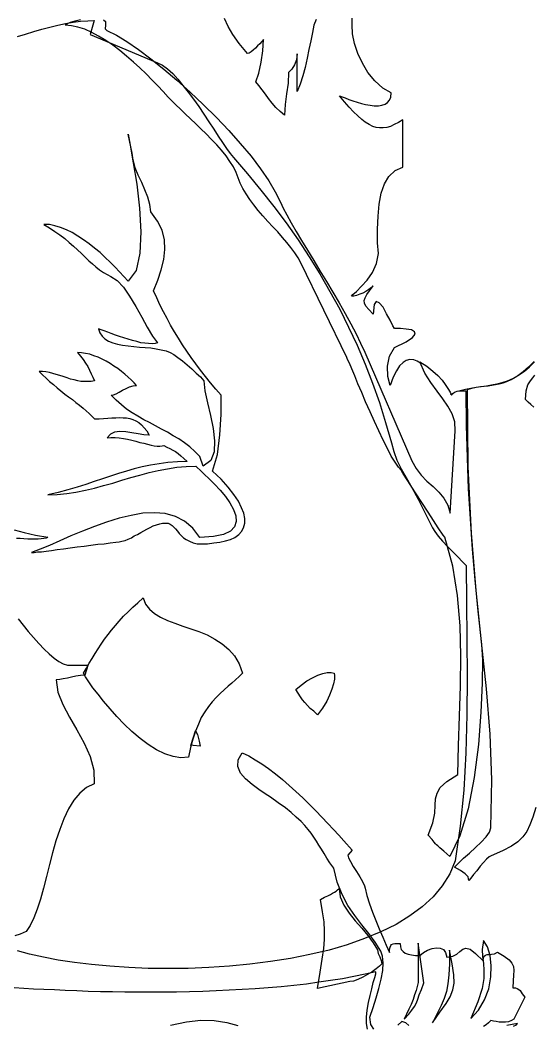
# Model space of a CAD drawing. Header units: millimetres. Extents: x 1313 to 1393.8, y 883.5 to 926.2.
# Drawn here: x 1376.564 to 1376.877, y 886.519 to 887.131 of the extents above; entities that cross this region are included whole.
import ezdxf

# ---------------------------------------------------------------- set-up
doc = ezdxf.new("R2010")
doc.units = ezdxf.units.MM
doc.layers.add('cotas', color=87, linetype='Continuous', lineweight=15)
doc.layers.add('Envista', color=7, linetype='Continuous', lineweight=0)
doc.styles.add('arial', font='arial.ttf')
doc.dimstyles.new('horizontal', dxfattribs={"dimtxt": 0.1, "dimasz": 0.25, "dimexe": 0.15, "dimexo": 0.1, "dimgap": 0.05, "dimtad": 1, "dimtih": 1, "dimtoh": 1, "dimzin": 4, "dimdsep": 46, "dimtxsty": 'arial', "dimblk": 'DOTSMALL', "dimcen": 1, "dimclrd": 11, "dimclre": 11, "dimclrt": 20, "dimazin": 1, "dimtfac": 1, "dimtmove": 0, "dimatfit": 3, "dimfxl": 1, "dimlwd": 5, "dimlwe": 5, "dimarcsym": 0})

# ---------------------------------------------------------------- blocks, each defined once
blk = doc.blocks.new('_DotSmall')
at = {"color": 0, "linetype": 'ByBlock', "const_width": 0.5}
blk.add_lwpolyline([(-0.0625, 0, 1), (0.0625, 0, 1)], format="xyb", close=True, dxfattribs=at)
blk = doc.blocks.new('*D532')
at = {"layer": 'cotas', "color": 11, "lineweight": 5, "transparency": 16777216}
for p, q in [((1376.84089, 889.27648), (1377.39014, 889.27648)), ((1377.24014, 889.27648), (1377.24014, 887.62757)), ((1377.24014, 885.77648), (1377.24014, 887.42538)), ((1376.84089, 885.77648), (1377.39014, 885.77648))]:
    blk.add_line(p, q, dxfattribs=at)
at = {"layer": 'Defpoints', "color": 0, "transparency": 16777216}
for p in [(1376.74089, 889.27648), (1377.24014, 889.27648), (1376.74089, 885.77648)]:
    blk.add_point(p, dxfattribs=at)
at = {"layer": 'cotas', "color": 11, "lineweight": 5, "transparency": 16777216, "xscale": 0.25, "yscale": 0.25, "zscale": 0.25}
for p, rotation in [((1377.24014, 889.27648), 90), ((1377.24014, 885.77648), 270)]:
    blk.add_blockref('_DotSmall', p, dxfattribs=dict(at, rotation=rotation))
at = {"layer": 'cotas', "color": 20, "transparency": 16777216, "insert": (1377.24014, 887.52648), "char_height": 0.1, "attachment_point": 5, "style": 'arial'}
blk.add_mtext('3.50', dxfattribs=at)
blk = doc.blocks.new('*D543')
at = {"layer": 'cotas', "color": 11, "lineweight": 5, "transparency": 16777216}
for p, q in [((1376.84089, 895.87648), (1377.85771, 895.87648)), ((1377.70771, 895.87648), (1377.70771, 890.92753)), ((1377.70771, 885.77648), (1377.70771, 890.72542)), ((1376.84089, 885.77648), (1377.85771, 885.77648))]:
    blk.add_line(p, q, dxfattribs=at)
at = {"layer": 'Defpoints', "color": 0, "transparency": 16777216}
for p in [(1376.74089, 895.87648), (1376.74089, 885.77648), (1377.70771, 885.77648)]:
    blk.add_point(p, dxfattribs=at)
at = {"layer": 'cotas', "color": 11, "lineweight": 5, "transparency": 16777216, "xscale": 0.25, "yscale": 0.25, "zscale": 0.25}
for p, rotation in [((1377.70771, 895.87648), 90), ((1377.70771, 885.77648), 270)]:
    blk.add_blockref('_DotSmall', p, dxfattribs=dict(at, rotation=rotation))
at = {"layer": 'cotas', "color": 20, "transparency": 16777216, "insert": (1377.70771, 890.82648), "char_height": 0.1, "attachment_point": 5, "style": 'arial'}
blk.add_mtext('10.10', dxfattribs=at)
blk = doc.blocks.new('16')
at = {"linetype": 'Continuous'}
for points in [[(416.5328, -333.8279), (416.5286, -333.8257), (416.5241, -333.8238), (416.5192, -333.8234), (416.5146, -333.8245), (416.5105, -333.8272), (416.5059, -333.8317), (416.5018, -333.8378), (416.4976, -333.8461), (416.4938, -333.8567), (416.4908, -333.8454), (416.4904, -333.8321), (416.4931, -333.8189), (416.4995, -333.8079), (416.5143, -333.8007), (416.5226, -333.795), (416.526, -333.7908), (416.5252, -333.7878), (416.5211, -333.7855), (416.5146, -333.7844), (416.5071, -333.7836), (416.4995, -333.7836), (416.4972, -333.7803), (416.4938, -333.7731), (416.4893, -333.7647), (416.4847, -333.7564), (416.4798, -333.7507), (416.476, -333.7488), (416.4734, -333.753), (416.4722, -333.7651), (416.4666, -333.7594), (416.4628, -333.7549), (416.4609, -333.7511), (416.4605, -333.7477), (416.4616, -333.7443), (416.4639, -333.7401), (416.4673, -333.7352), (416.4722, -333.7288), (416.47, -333.731), (416.4666, -333.7337), (416.4628, -333.736), (416.459, -333.7382), (416.4548, -333.7397), (416.4507, -333.7412), (416.4472, -333.742), (416.4442, -333.742), (416.4461, -333.7401), (416.4507, -333.736), (416.4571, -333.7295), (416.4643, -333.7216), (416.4711, -333.7117), (416.4764, -333.7004), (416.4787, -333.6875), (416.4775, -333.6738), (416.4775, -333.6561), (416.4783, -333.6394), (416.4798, -333.6243), (416.4824, -333.6102), (416.4866, -333.5981), (416.4923, -333.5887), (416.5003, -333.5811), (416.5101, -333.5765), (416.5101, -333.516), (416.5044, -333.5194), (416.4991, -333.522), (416.4942, -333.5243), (416.4896, -333.5258), (416.4847, -333.5262), (416.4802, -333.5262), (416.476, -333.5258), (416.4715, -333.5243), (416.4669, -333.522), (416.462, -333.519), (416.4575, -333.5156), (416.4522, -333.511), (416.4469, -333.5057), (416.4412, -333.4997), (416.4351, -333.4929), (416.4287, -333.4853), (416.4321, -333.4864), (416.4363, -333.4879), (416.4408, -333.4898), (416.4461, -333.4917), (416.4514, -333.4933), (416.4571, -333.4948), (416.4624, -333.4963), (416.4681, -333.497), (416.4734, -333.4978), (416.4787, -333.4978), (416.4832, -333.497), (416.4874, -333.4959), (416.4904, -333.4936), (416.4931, -333.4906), (416.4946, -333.4868), (416.4953, -333.4815), (416.4843, -333.4751), (416.4741, -333.466), (416.4654, -333.4554), (416.4582, -333.4433), (416.4525, -333.4308), (416.448, -333.4179), (416.4457, -333.4054), (416.445, -333.394), (416.4453, -333.3853)], [(416.6782, -333.8844), (416.6744, -333.8813), (416.671, -333.8783), (416.6676, -333.8749), (416.6684, -333.8635), (416.6706, -333.856), (416.674, -333.8507), (416.6771, -333.8469), (416.6797, -333.8435)], [(416.6786, -333.8261), (416.6714, -333.8333), (416.6646, -333.8393), (416.6578, -333.8442), (416.6509, -333.848), (416.6441, -333.851), (416.6373, -333.8533), (416.6309, -333.8552), (416.6241, -333.8563), (416.6176, -333.8575), (416.6108, -333.8586), (416.6044, -333.8594), (416.5976, -333.8605), (416.5907, -333.8617), (416.5839, -333.8635), (416.5839, -333.8635), (416.5839, -333.8635)], [(416.3988, -333.3872), (416.3961, -333.3944), (416.3942, -333.4039), (416.392, -333.4145), (416.3897, -333.4255), (416.3874, -333.4368), (416.3848, -333.4486), (416.3817, -333.4595), (416.3783, -333.4702), (416.3746, -333.4796), (416.3746, -333.4311), (416.3738, -333.4391), (416.3711, -333.4455), (416.3677, -333.4508), (416.3636, -333.4554), (416.3628, -333.469), (416.3609, -333.4826), (416.359, -333.4963), (416.3583, -333.5099), (416.3526, -333.5054), (416.3473, -333.5001), (416.3424, -333.4944), (416.3378, -333.4887), (416.3337, -333.483), (416.3295, -333.4774), (416.3253, -333.4721), (416.3215, -333.4671), (416.3253, -333.4562), (416.3284, -333.4421), (416.3306, -333.4274), (416.3314, -333.413), (416.3291, -333.4153), (416.3265, -333.4183), (416.3238, -333.4209), (416.3212, -333.424), (416.3181, -333.4266), (416.3155, -333.4289), (416.3128, -333.4304), (416.3106, -333.4308), (416.3, -333.4179), (416.292, -333.4065), (416.286, -333.3963), (416.2814, -333.3861)], [(416.1088, -333.4065), (416.1955, -333.4429), (416.2015, -333.4459), (416.208, -333.4505), (416.2148, -333.4565), (416.2216, -333.4637), (416.228, -333.4717), (416.2348, -333.4804), (416.2417, -333.4895), (416.2485, -333.4989), (416.2549, -333.5088), (416.2613, -333.5186), (416.2674, -333.5281), (416.2731, -333.5368), (416.2788, -333.5451), (416.2837, -333.5527), (416.2886, -333.5591), (416.2928, -333.5644), (416.3109, -333.5852), (416.328, -333.6061), (416.3446, -333.6269), (416.3605, -333.6481), (416.3757, -333.6697), (416.3901, -333.6917), (416.4037, -333.7136), (416.4166, -333.736), (416.4291, -333.7587), (416.4404, -333.7818), (416.4514, -333.8052), (416.4616, -333.8295), (416.4711, -333.8537), (416.4802, -333.8787), (416.4881, -333.9041), (416.4957, -333.9302), (416.4984, -333.9415), (416.5025, -333.9525), (416.5078, -333.9635), (416.5143, -333.9748), (416.5218, -333.9877), (416.5298, -334.0025), (416.5385, -334.0195), (416.548, -334.0392), (416.551, -334.0441), (416.5555, -334.0502), (416.5612, -334.0566), (416.5676, -334.0634), (416.5745, -334.0703), (416.5809, -334.0767), (416.5866, -334.0828), (416.5915, -334.0877), (416.5919, -334.1343), (416.5922, -334.182), (416.5926, -334.2308), (416.5922, -334.2793), (416.5911, -334.3281), (416.5885, -334.3758), (416.5839, -334.422), (416.5771, -334.4667), (416.5703, -334.483), (416.5608, -334.4985), (416.5491, -334.5125), (416.5351, -334.5254), (416.5192, -334.5371), (416.5014, -334.5481), (416.4817, -334.5575), (416.4609, -334.5663), (416.4385, -334.5742), (416.4154, -334.581), (416.3908, -334.5867), (416.3658, -334.5916), (416.3401, -334.5958), (416.314, -334.5992), (416.2879, -334.6015), (416.2613, -334.6034), (416.2348, -334.6045), (416.2087, -334.6045), (416.1834, -334.6045), (416.1584, -334.6034), (416.1341, -334.6018), (416.1107, -334.5996), (416.0887, -334.5969), (416.0679, -334.5939), (416.0489, -334.5901), (416.0311, -334.5863), (416.0156, -334.5818)], [(416.0156, -333.4092), (416.0258, -333.4062), (416.0364, -333.4028), (416.0467, -333.3997), (416.0573, -333.3971), (416.0675, -333.3944), (416.0773, -333.3925), (416.0872, -333.3907), (416.0966, -333.3895), (416.1057, -333.3888), (416.1141, -333.3884), (416.1088, -333.4065)], [(416.1262, -333.3876), (416.1284, -333.3899), (416.1284, -333.3944), (416.1281, -333.399), (416.1303, -333.4012), (416.1425, -333.4073), (416.1561, -333.4156), (416.1709, -333.4259), (416.1868, -333.4376), (416.2034, -333.4508), (416.2201, -333.4652), (416.2371, -333.4804), (416.2541, -333.4963), (416.2708, -333.5129), (416.2867, -333.5296), (416.3015, -333.5463), (416.3155, -333.5625), (416.3276, -333.5788), (416.3382, -333.594), (416.3465, -333.6083), (416.353, -333.6216), (416.3567, -333.6292), (416.3613, -333.6379), (416.367, -333.6481), (416.3734, -333.6591), (416.3802, -333.6708), (416.3878, -333.6833), (416.3958, -333.6962), (416.4037, -333.7098), (416.412, -333.7234), (416.4204, -333.7371), (416.4283, -333.7507), (416.4363, -333.7643), (416.4435, -333.7776), (416.4503, -333.7905), (416.456, -333.8026), (416.4612, -333.8139), (416.5215, -333.9533), (416.5271, -333.9631), (416.5336, -333.9718), (416.5411, -333.9794), (416.5491, -333.9862), (416.5563, -333.9934), (416.5627, -334.0014), (416.568, -334.0101), (416.571, -334.0207), (416.5775, -333.915), (416.5767, -333.9033), (416.5733, -333.8931), (416.568, -333.8832), (416.5616, -333.8738), (416.554, -333.8639), (416.5461, -333.8529), (416.5385, -333.8408), (416.5321, -333.8264), (416.5411, -333.8321), (416.5487, -333.8382), (416.5551, -333.8438), (416.5605, -333.8499), (416.5646, -333.8556), (416.568, -333.8605), (416.5707, -333.8654), (416.5726, -333.8692), (416.5745, -333.8669), (416.5764, -333.8654), (416.5779, -333.8647), (416.5798, -333.8639), (416.582, -333.8635), (416.5843, -333.8635), (416.5873, -333.8635), (416.5911, -333.8635), (416.5915, -333.9078), (416.5926, -333.9495), (416.5941, -333.9892), (416.5964, -334.0279), (416.5991, -334.0665), (416.6025, -334.1059), (416.6066, -334.1464), (416.6112, -334.1888), (416.6123, -334.2085), (416.6119, -334.2384), (416.6104, -334.2759), (416.6074, -334.3171), (416.6017, -334.3595), (416.5941, -334.3997), (416.5835, -334.4345), (416.5703, -334.461), (416.5627, -334.4542), (416.5578, -334.45), (416.5551, -334.4474), (416.5533, -334.4458), (416.5521, -334.4447), (416.5502, -334.4425), (416.5476, -334.439), (416.5427, -334.4337), (416.5487, -334.4178), (416.551, -334.4053), (416.5517, -334.3951), (416.5521, -334.3868), (416.554, -334.3796), (416.5582, -334.3724), (416.5665, -334.3648), (416.5809, -334.3557), (416.5817, -334.3186), (416.5828, -334.2808), (416.5843, -334.2422), (416.5847, -334.2035), (416.5839, -334.1649), (416.5805, -334.1263), (416.5745, -334.0884), (416.5642, -334.0513), (416.562, -334.0487), (416.5555, -334.0392), (416.5464, -334.0252), (416.5362, -334.0093), (416.5256, -333.993), (416.5165, -333.979), (416.5101, -333.9692), (416.5078, -333.9654), (416.5044, -333.9616), (416.5003, -333.9552), (416.4953, -333.9472), (416.4904, -333.9377), (416.4847, -333.9268), (416.4794, -333.915), (416.4737, -333.9029), (416.4681, -333.8904), (416.4624, -333.8779), (416.4575, -333.8658), (416.4525, -333.8545), (416.4484, -333.8442), (416.4446, -333.8355), (416.4416, -333.8283), (416.4393, -333.8234), (416.4382, -333.8207), (416.3791, -333.6992), (416.3757, -333.6928), (416.3715, -333.6867), (416.3666, -333.6799), (416.3613, -333.6735), (416.3556, -333.6667), (416.3496, -333.6598), (416.3431, -333.653), (416.3371, -333.6462), (416.3306, -333.639), (416.3246, -333.6322), (416.3189, -333.625), (416.3136, -333.6182), (416.3091, -333.611), (416.3049, -333.6042), (416.3015, -333.597), (416.2988, -333.5902), (416.2962, -333.5834), (416.2928, -333.5762), (416.2882, -333.5694), (416.2833, -333.5622), (416.2776, -333.555), (416.2716, -333.5481), (416.2648, -333.541), (416.2579, -333.5341), (416.2511, -333.5273), (416.2443, -333.5209), (416.2375, -333.5145), (416.2307, -333.5084), (416.2246, -333.5023), (416.2189, -333.4967), (416.2136, -333.4917), (416.2091, -333.4868), (416.2026, -333.4796), (416.1958, -333.4724), (416.1886, -333.4649), (416.1807, -333.4569), (416.1727, -333.4493), (416.1644, -333.4418), (416.1557, -333.4342), (416.147, -333.427), (416.1379, -333.4202), (416.1288, -333.4141), (416.1197, -333.4084), (416.111, -333.4039), (416.1019, -333.3997), (416.0932, -333.3971), (416.0849, -333.3952), (416.0766, -333.3944), (416.0773, -333.394), (416.08, -333.3925), (416.0838, -333.3907), (416.0895, -333.3888), (416.0963, -333.3872)], [(416.1019, -334.2282), (416.0966, -334.2289), (416.0906, -334.2297), (416.0849, -334.2308), (416.0796, -334.2323), (416.0743, -334.2331), (416.0698, -334.2338), (416.0652, -334.2342), (416.0675, -334.2501), (416.0736, -334.266), (416.0823, -334.2823), (416.0917, -334.2986), (416.1012, -334.3156), (416.1088, -334.3327), (416.1137, -334.3501), (416.1141, -334.3679), (416.1042, -334.3724), (416.0955, -334.3796), (416.0879, -334.3887), (416.0811, -334.4), (416.0751, -334.4125), (416.0698, -334.4262), (416.0648, -334.4409), (416.0607, -334.4561), (416.0565, -334.4712), (416.0527, -334.4864), (416.0489, -334.5015), (416.0452, -334.5155), (416.041, -334.5284), (416.0368, -334.5398), (416.0319, -334.5496), (416.0266, -334.5572), (416.019, -334.5606), (416.0122, -334.5628)], [(416.0114, -334.0419), (416.0243, -334.0453), (416.0387, -334.0487), (416.0546, -334.0513), (416.0523, -334.0525), (416.0493, -334.0532), (416.0459, -334.0536), (416.0421, -334.054), (416.038, -334.054), (416.0334, -334.054), (416.0289, -334.054), (416.0239, -334.0536), (416.019, -334.0532), (416.0145, -334.0529)], [(416.0164, -334.1562), (416.0228, -334.1642), (416.0293, -334.1721), (416.0361, -334.1801), (416.0429, -334.1876), (416.0497, -334.1948), (416.0561, -334.2009), (416.0626, -334.2066), (416.0686, -334.2107), (416.0743, -334.2138), (416.0796, -334.2157), (416.1061, -334.2157), (416.1061, -334.216), (416.1019, -334.2282)], [(416.1576, -333.5345), (416.1603, -333.5485), (416.164, -333.5709), (416.1686, -333.5985), (416.172, -333.6292), (416.1739, -333.6595), (416.1727, -333.6871), (416.1678, -333.7091), (416.1576, -333.7227), (416.1523, -333.717), (416.1466, -333.7109), (416.1409, -333.7049), (416.1345, -333.6985), (416.1281, -333.6924), (416.1216, -333.6863), (416.1144, -333.6807), (416.1076, -333.675), (416.1004, -333.6697), (416.0932, -333.6651), (416.0857, -333.6606), (416.0785, -333.6572), (416.0709, -333.6542), (416.0637, -333.6519), (416.0565, -333.6504), (416.0493, -333.65), (416.0569, -333.6545), (416.0637, -333.6591), (416.0701, -333.6636), (416.0762, -333.6682), (416.0819, -333.6731), (416.0876, -333.678), (416.0925, -333.6829), (416.0978, -333.6875), (416.1023, -333.692), (416.1072, -333.6966), (416.1118, -333.7007), (416.1163, -333.7045), (416.1209, -333.7083), (416.1258, -333.7117), (416.1307, -333.7144), (416.1356, -333.717), (416.1436, -333.7219), (416.1515, -333.7306), (416.1595, -333.742), (416.1674, -333.7552), (416.175, -333.7689), (416.1822, -333.7821), (416.189, -333.7935), (416.1955, -333.8022), (416.1921, -333.803), (416.1883, -333.8033), (416.1837, -333.803), (416.1792, -333.8026), (416.1739, -333.8018), (416.1686, -333.8003), (416.1633, -333.7992), (416.1576, -333.7973), (416.1519, -333.7958), (416.1466, -333.7939), (416.1413, -333.792), (416.136, -333.7901), (416.1315, -333.7882), (416.1269, -333.7867), (416.1231, -333.7852), (416.1197, -333.784), (416.1212, -333.7893), (416.1243, -333.7935), (416.1277, -333.7969), (416.1326, -333.7999), (416.1379, -333.8022), (416.144, -333.8037), (416.1504, -333.8049), (416.1576, -333.806), (416.1648, -333.8067), (416.172, -333.8075), (416.1796, -333.8079), (416.1868, -333.8086), (416.1936, -333.8098), (416.2, -333.8109), (416.2064, -333.8124), (416.2117, -333.8143), (416.2163, -333.817), (416.2216, -333.8207), (416.2273, -333.8253), (416.2333, -333.8302), (416.2394, -333.8355), (416.2451, -333.8408), (416.2504, -333.8457), (416.2549, -333.8507), (416.256, -333.8635), (416.2594, -333.8791), (416.2632, -333.8953), (416.2666, -333.912), (416.2685, -333.9279), (416.2682, -333.9419), (416.2636, -333.9529), (416.2541, -333.9601), (416.2496, -333.948), (416.2432, -333.9415), (416.2367, -333.9355), (416.2299, -333.9302), (416.2227, -333.9253), (416.2152, -333.9211), (416.208, -333.9165), (416.2004, -333.9128), (416.1928, -333.9086), (416.1852, -333.9044), (416.1777, -333.9006), (416.1701, -333.8961), (416.1629, -333.8916), (416.1557, -333.887), (416.1489, -333.8817), (416.1421, -333.8757), (416.136, -333.8692), (416.1387, -333.8688), (416.1421, -333.8673), (416.1459, -333.8654), (416.1504, -333.8628), (416.155, -333.8605), (416.1595, -333.8586), (416.164, -333.8571), (416.1682, -333.8567), (416.1652, -333.8533), (416.1614, -333.8495), (416.1576, -333.8461), (416.1534, -333.8423), (416.1493, -333.8389), (416.1443, -333.8351), (416.1394, -333.8321), (416.1345, -333.8287), (416.1296, -333.8257), (416.1243, -333.823), (416.119, -333.8204), (416.1137, -333.8185), (416.1084, -333.8166), (416.1031, -333.8155), (416.0978, -333.8147), (416.0925, -333.8143), (416.0963, -333.8189), (416.0997, -333.8234), (416.1027, -333.8279), (416.1057, -333.8325), (416.108, -333.837), (416.1103, -333.8416), (416.1125, -333.8461), (416.1144, -333.8507), (416.1103, -333.8514), (416.1061, -333.8518), (416.1016, -333.8518), (416.097, -333.8514), (416.0929, -333.8507), (416.0883, -333.8495), (416.0838, -333.8484), (416.0792, -333.8469), (416.0743, -333.8454), (416.0698, -333.8438), (416.0652, -333.8427), (416.0611, -333.8412), (416.0565, -333.8401), (416.052, -333.8393), (416.0478, -333.8389), (416.0436, -333.8386), (416.0478, -333.8431), (416.0523, -333.8473), (416.0569, -333.8518), (416.0618, -333.8556), (416.0664, -333.8598), (416.0713, -333.8635), (416.0762, -333.8677), (416.0811, -333.8711), (416.086, -333.8749), (416.0906, -333.8787), (416.0951, -333.8821), (416.0997, -333.8859), (416.1038, -333.8893), (416.1076, -333.8927), (416.111, -333.8961), (416.1144, -333.8995), (416.1205, -333.8995), (416.1262, -333.8991), (416.1315, -333.8988), (416.1368, -333.8984), (416.1417, -333.8984), (416.1466, -333.898), (416.1512, -333.8984), (416.1557, -333.8984), (416.1599, -333.8991), (416.1637, -333.9003), (416.1674, -333.9022), (416.1712, -333.9044), (416.1746, -333.9071), (416.178, -333.9109), (416.1814, -333.915), (416.1845, -333.9203), (416.1777, -333.92), (416.1705, -333.9188), (416.1625, -333.9173), (416.1546, -333.9162), (416.147, -333.9158), (416.1402, -333.9165), (416.1349, -333.9192), (416.1307, -333.9237), (416.1356, -333.9234), (416.1409, -333.9234), (416.1462, -333.9237), (416.1515, -333.9249), (416.1568, -333.9256), (416.1622, -333.9268), (416.1674, -333.9283), (416.1727, -333.9298), (416.1777, -333.9309), (416.1826, -333.9321), (416.1871, -333.9332), (416.1909, -333.934), (416.1947, -333.9347), (416.1981, -333.9347), (416.2011, -333.9343), (416.2034, -333.9336), (416.2072, -333.9359), (416.211, -333.9377), (416.2148, -333.9396), (416.2182, -333.9415), (416.222, -333.9438), (416.2254, -333.9468), (416.2292, -333.9502), (416.2333, -333.9544), (416.2208, -333.9548), (416.2087, -333.9555), (416.1974, -333.9571), (416.1864, -333.959), (416.1758, -333.9612), (416.1655, -333.9635), (416.1553, -333.9665), (416.1451, -333.9696), (416.1349, -333.973), (416.1247, -333.9764), (416.1141, -333.9798), (416.1035, -333.9836), (416.0921, -333.987), (416.0804, -333.9904), (416.0679, -333.9938), (416.0546, -333.9968), (416.0667, -333.9964), (416.0788, -333.9953), (416.0906, -333.9934), (416.1027, -333.9911), (416.1144, -333.9885), (416.1262, -333.9851), (416.1379, -333.982), (416.1496, -333.9783), (416.161, -333.9748), (416.1727, -333.9718), (416.1845, -333.9684), (416.1962, -333.9658), (416.2083, -333.9635), (416.2201, -333.9616), (416.2322, -333.9605), (416.2443, -333.9601), (416.2462, -333.962), (416.25, -333.9654), (416.2553, -333.9703), (416.2617, -333.9764), (416.2685, -333.9832), (416.2757, -333.9911), (416.2825, -333.9991), (416.2882, -334.0074), (416.2928, -334.0158), (416.2958, -334.0241), (416.2962, -334.0313), (416.2943, -334.0381), (416.289, -334.0438), (416.2799, -334.0479), (416.267, -334.0506), (416.2496, -334.0517), (416.2405, -334.0396), (416.2299, -334.0309), (416.2182, -334.0248), (416.2053, -334.021), (416.1913, -334.0199), (416.1765, -334.0207), (416.1614, -334.0233), (416.1459, -334.0271), (416.13, -334.032), (416.1144, -334.0377), (416.0989, -334.0438), (416.0841, -334.0498), (416.0701, -334.0562), (416.0569, -334.0619), (416.0448, -334.0669), (416.0338, -334.071), (416.0349, -334.071), (416.0372, -334.071), (416.0414, -334.0703), (416.0463, -334.0699), (416.0523, -334.0691), (416.0592, -334.0684), (416.0667, -334.0672), (416.0747, -334.0661), (416.0834, -334.065), (416.0921, -334.0638), (416.1012, -334.0627), (416.1099, -334.0616), (416.1186, -334.0604), (416.1269, -334.0597), (416.1345, -334.0585), (416.1417, -334.0578), (416.1459, -334.0574), (416.1496, -334.0566), (416.1538, -334.0555), (416.1576, -334.054), (416.1618, -334.0521), (416.1655, -334.0498), (416.1697, -334.0479), (416.1739, -334.0453), (416.1777, -334.043), (416.1818, -334.0411), (416.186, -334.0388), (416.1898, -334.0369), (416.1939, -334.0354), (416.1981, -334.0343), (416.2019, -334.0335), (416.2061, -334.0332), (416.2091, -334.0335), (416.2114, -334.0347), (416.214, -334.0362), (416.2163, -334.0385), (416.2182, -334.0407), (416.2208, -334.0438), (416.2231, -334.0464), (416.2257, -334.0491), (416.2288, -334.0521), (416.2322, -334.0544), (416.2364, -334.0566), (416.2409, -334.0585), (416.2462, -334.0597), (416.2523, -334.06), (416.2594, -334.0597), (416.2674, -334.0585), (416.2753, -334.0578), (416.2825, -334.0562), (416.289, -334.0544), (416.2947, -334.0517), (416.2996, -334.0479), (416.303, -334.0441), (416.3056, -334.0392), (416.3072, -334.0335), (416.3072, -334.0275), (416.306, -334.0207), (416.303, -334.0135), (416.2992, -334.0051), (416.2931, -333.9964), (416.286, -333.987), (416.2769, -333.9771), (416.2659, -333.9665), (416.2723, -333.9453), (416.2753, -333.92), (416.2769, -333.8938), (416.2769, -333.8692), (416.27, -333.8613), (416.2632, -333.8533), (416.2568, -333.845), (416.2504, -333.837), (416.2443, -333.8291), (416.2386, -333.8207), (416.2329, -333.8128), (416.2273, -333.8045), (416.2223, -333.7961), (416.217, -333.7878), (416.2121, -333.7795), (416.2076, -333.7708), (416.203, -333.7621), (416.1985, -333.7534), (416.1943, -333.7443), (416.1902, -333.7352), (416.1958, -333.7216), (416.2, -333.7083), (416.2034, -333.695), (416.2045, -333.6822), (416.2042, -333.6697), (416.2011, -333.6576), (416.1955, -333.6458), (416.1868, -333.6341), (416.1856, -333.6246), (416.183, -333.6152), (416.1792, -333.6057), (416.175, -333.5962), (416.1705, -333.5868), (416.1667, -333.5773), (416.164, -333.5678), (416.1629, -333.5588), (416.1576, -333.5345)], [(416.6808, -334.3982), (416.6771, -334.4103), (416.6733, -334.4205), (416.6691, -334.4288), (416.6642, -334.4356), (416.6578, -334.4421), (416.6494, -334.4477), (416.6381, -334.4538), (416.6237, -334.4602), (416.621, -334.4614), (416.6176, -334.4644), (416.6135, -334.4686), (416.6093, -334.4735), (416.6051, -334.4792), (416.601, -334.4841), (416.5976, -334.4886), (416.5949, -334.4917), (416.5945, -334.4894), (416.5938, -334.4871), (416.5922, -334.4852), (416.59, -334.483), (416.5873, -334.4811), (416.5843, -334.4788), (416.5805, -334.4769), (416.5764, -334.4746), (416.5817, -334.4693), (416.5881, -334.4633), (416.5957, -334.4565), (416.6036, -334.4493), (416.6108, -334.4425), (416.6169, -334.4356), (416.6214, -334.4296), (416.6229, -334.4243), (416.6244, -334.3626), (416.6222, -334.3039), (416.6176, -334.2459), (416.6112, -334.1857), (416.6044, -334.1199), (416.5983, -334.046), (416.5941, -333.9608), (416.593, -333.8617), (416.5987, -333.8601), (416.6044, -333.859), (416.6097, -333.8582), (416.6146, -333.8575), (416.6195, -333.8571), (416.6244, -333.8563), (416.629, -333.8556), (416.6339, -333.8545), (416.6388, -333.8533), (416.6437, -333.8514), (416.6491, -333.8491), (416.6544, -333.8461), (416.66, -333.8427), (416.6661, -333.8382), (416.6725, -333.8329), (416.6793, -333.8264)], [(416.5745, -333.8669), (416.5718, -333.8681), (416.5718, -333.8677)], [(416.1769, -334.1293), (416.1799, -334.1373), (416.1849, -334.1437), (416.1913, -334.1494), (416.1993, -334.1539), (416.208, -334.1581), (416.2174, -334.1615), (416.2276, -334.1653), (416.2379, -334.1687), (416.2485, -334.1725), (416.2591, -334.1767), (416.2689, -334.182), (416.2784, -334.188), (416.2867, -334.1952), (416.2939, -334.2035), (416.3, -334.2138), (416.3045, -334.2259), (416.3003, -334.23), (416.2954, -334.2342), (416.2909, -334.2384), (416.286, -334.2425), (416.2807, -334.2471), (416.2757, -334.252), (416.2704, -334.2569), (416.2655, -334.2626), (416.2606, -334.2687), (416.256, -334.2755), (416.2515, -334.2827), (416.2477, -334.291), (416.2439, -334.3001), (416.2405, -334.3103), (416.2375, -334.3213), (416.2352, -334.3334), (416.2254, -334.3342), (416.2152, -334.3327), (416.2045, -334.3292), (416.1939, -334.3239), (416.1834, -334.3171), (416.1731, -334.3096), (416.1625, -334.3008), (416.1527, -334.2914), (416.1432, -334.2815), (416.1345, -334.2717), (416.1262, -334.2618), (416.119, -334.2528), (416.1125, -334.2444), (416.1072, -334.2369), (416.1031, -334.2304), (416.1004, -334.2259), (416.1042, -334.2194), (416.1076, -334.213), (416.1114, -334.207), (416.1152, -334.2005), (416.119, -334.1945), (416.1231, -334.1884), (416.1273, -334.1823), (416.1319, -334.1763), (416.1364, -334.1706), (416.1413, -334.1645), (416.1462, -334.1589), (416.1515, -334.1528), (416.1576, -334.1471), (416.1637, -334.1411), (416.1701, -334.1354), (416.1769, -334.1293)], [(416.3727, -334.2467), (416.3798, -334.241), (416.387, -334.2357), (416.3942, -334.2316), (416.401, -334.2282), (416.4075, -334.2262), (416.4132, -334.2247), (416.4181, -334.2247), (416.4219, -334.2259), (416.4223, -334.2289), (416.4223, -334.2334), (416.4211, -334.2395), (416.4192, -334.2463), (416.4162, -334.2539), (416.4124, -334.2618), (416.4071, -334.2705), (416.4007, -334.2793), (416.3958, -334.2747), (416.3912, -334.2709), (416.3878, -334.2671), (416.3844, -334.2634), (416.3814, -334.26), (416.3787, -334.2562), (416.3757, -334.2516), (416.3727, -334.2467)], [(416.2439, -334.2997), (416.2466, -334.3046), (416.2488, -334.313), (416.25, -334.3194), (416.2409, -334.3186), (416.2382, -334.3183), (416.2382, -334.3186), (416.2439, -334.2997)], [(416.3041, -334.3281), (416.3125, -334.3319), (416.3208, -334.3368), (416.3291, -334.3421), (416.3378, -334.3482), (416.3469, -334.355), (416.3556, -334.3622), (416.3643, -334.3698), (416.373, -334.3777), (416.3817, -334.3857), (416.3901, -334.394), (416.3984, -334.4023), (416.4064, -334.4103), (416.4139, -334.4186), (416.4211, -334.4262), (416.4279, -334.4337), (416.4344, -334.4409), (416.445, -334.453), (416.4397, -334.4591), (416.4404, -334.4625), (416.4431, -334.4674), (416.4465, -334.4739), (416.4507, -334.4803), (416.4548, -334.4871), (416.4582, -334.4932), (416.4609, -334.4985), (416.4616, -334.5015), (416.4639, -334.511), (416.4673, -334.5216), (416.4711, -334.5322), (416.4753, -334.5432), (416.4798, -334.5538), (416.4843, -334.5644), (416.4889, -334.5746), (416.4931, -334.5841), (416.4931, -334.5803), (416.4938, -334.5772), (416.4946, -334.5753), (416.4957, -334.5738), (416.4976, -334.5731), (416.4999, -334.5727), (416.5029, -334.5727), (416.5067, -334.5727), (416.5071, -334.5769), (416.5082, -334.5803), (416.5105, -334.5829), (416.5131, -334.5848), (416.5169, -334.5863), (416.5211, -334.5871), (416.5264, -334.5878), (416.5321, -334.5878), (416.5366, -334.5841), (416.5419, -334.581), (416.5476, -334.5791), (416.5533, -334.578), (416.5582, -334.5784), (416.5623, -334.5803), (416.565, -334.5841), (416.5665, -334.5901), (416.5741, -334.589), (416.5794, -334.5863), (416.5835, -334.5829), (416.5873, -334.5799), (416.5911, -334.5787), (416.5964, -334.5799), (416.6036, -334.5852), (416.6131, -334.5946), (416.6135, -334.5909), (416.6146, -334.5886), (416.6161, -334.5875), (416.6184, -334.5867), (416.621, -334.5867), (416.6241, -334.5863), (416.6278, -334.5856), (416.6316, -334.5837), (416.6403, -334.589), (416.6464, -334.5935), (416.6502, -334.5977), (416.6521, -334.6022), (416.6525, -334.6071), (416.6521, -334.6132), (416.6517, -334.6204), (416.6513, -334.6295), (416.6547, -334.6295), (416.657, -334.6302), (416.6589, -334.6314), (416.6608, -334.6329), (416.6619, -334.6351), (416.6634, -334.637), (416.6649, -334.6393), (416.6668, -334.6412), (416.6528, -334.6696), (416.6494, -334.6715), (416.6456, -334.673), (416.6419, -334.6734), (416.6381, -334.6734), (416.6339, -334.6734), (416.6301, -334.6726), (416.6263, -334.6722), (416.6229, -334.6715), (416.6199, -334.6745), (416.6169, -334.6768), (416.6135, -334.6791)], [(416.518, -334.6776), (416.5139, -334.6745), (416.509, -334.6726), (416.5037, -334.6772)], [(416.473, -334.6825), (416.4692, -334.6764), (416.4677, -334.667), (416.4719, -334.6548), (416.476, -334.6423), (416.4794, -334.6302), (416.4824, -334.6181), (416.4843, -334.6071), (416.4847, -334.5973), (416.484, -334.589), (416.4817, -334.5822), (416.4745, -334.5708), (416.4666, -334.5598), (416.4575, -334.5485), (416.4484, -334.5367), (416.4397, -334.5239), (416.4321, -334.5098), (416.4257, -334.4939), (416.4215, -334.4758), (416.4166, -334.4689), (416.4124, -334.4629), (416.409, -334.4572), (416.4056, -334.4515), (416.4022, -334.4462), (416.3992, -334.4413), (416.3958, -334.436), (416.3923, -334.4311), (416.3886, -334.4262), (416.3844, -334.4212), (416.3795, -334.4159), (416.3734, -334.4103), (416.367, -334.4046), (416.3594, -334.3985), (416.3503, -334.3921), (416.3401, -334.3849), (416.3333, -334.3807), (416.3253, -334.3751), (416.3166, -334.3686), (416.3083, -334.3614), (416.3019, -334.3539), (416.2984, -334.3455), (416.2988, -334.3368), (416.3041, -334.3281)], [(416.4045, -334.5163), (416.4098, -334.5132), (416.4139, -334.5114), (416.4173, -334.5095), (416.42, -334.508), (416.4223, -334.5068), (416.4245, -334.5053), (416.4264, -334.5038), (416.4283, -334.5019), (416.4298, -334.5129), (416.4344, -334.5235), (416.4412, -334.5337), (416.4491, -334.5435), (416.4575, -334.553), (416.4654, -334.5625), (416.4722, -334.5715), (416.4775, -334.5806), (416.4783, -334.5852), (416.4806, -334.5897), (416.4824, -334.5943), (416.4832, -334.5988), (416.4802, -334.6015), (416.476, -334.6052), (416.4707, -334.6087), (416.4647, -334.6124), (416.4586, -334.6158), (416.4525, -334.6189), (416.4469, -334.6208), (416.4423, -334.6215), (416.4007, -334.6302), (416.4041, -334.6094), (416.4067, -334.5928), (416.4086, -334.5791), (416.4098, -334.5674), (416.4098, -334.5564), (416.409, -334.5447), (416.4071, -334.5318), (416.4045, -334.5163)], [(416.6135, -334.5689), (416.6119, -334.5803), (416.6123, -334.5894), (416.6135, -334.5981), (416.6142, -334.6068), (416.6142, -334.6174), (416.6119, -334.6302), (416.6066, -334.6473), (416.5972, -334.6688), (416.6074, -334.6579), (416.615, -334.645), (416.6203, -334.6306), (416.6229, -334.6155), (416.6237, -334.6011), (416.6222, -334.5878), (416.6188, -334.5769), (416.6135, -334.5689)], [(416.512, -334.6696), (416.5177, -334.6632), (416.5218, -334.6579), (416.5252, -334.6533), (416.5275, -334.6488), (416.5294, -334.6439), (416.5313, -334.6382), (416.5339, -334.6314), (416.537, -334.623), (416.5298, -334.5723), (416.5298, -334.6227), (416.5286, -334.6276), (416.5271, -334.6329), (416.5252, -334.6386), (416.5234, -334.6442), (416.5207, -334.6507), (416.518, -334.6567), (416.515, -334.6632), (416.512, -334.6696)], [(416.5699, -334.581), (416.5699, -334.5988), (416.5692, -334.6128), (416.568, -334.6242), (416.5661, -334.634), (416.5631, -334.6431), (416.5593, -334.6522), (416.5544, -334.6624), (416.548, -334.6745), (416.5578, -334.6605), (416.5658, -334.6495), (416.571, -334.6408), (416.5745, -334.6321), (416.576, -334.6234), (416.5756, -334.6128), (416.5733, -334.5988), (416.5699, -334.581)], [(416.4647, -334.6825), (416.4635, -334.6753), (416.4635, -334.667), (416.4643, -334.6579), (416.4662, -334.6484), (416.4681, -334.6393), (416.4703, -334.6306), (416.4722, -334.6227), (416.4741, -334.6162), (416.4753, -334.6113), (416.4753, -334.6087), (416.4616, -334.612), (416.4472, -334.6147), (416.4325, -334.6177), (416.4173, -334.62), (416.4022, -334.6223), (416.3863, -334.6246), (416.3704, -334.6264), (416.3541, -334.628), (416.3374, -334.6295), (416.3208, -334.6306), (416.3041, -334.6317), (416.2871, -334.6325), (416.2704, -334.6333), (416.2534, -334.634), (416.2364, -334.6344), (416.2197, -334.6348), (416.203, -334.6348), (416.1864, -334.6351), (416.1697, -334.6351), (416.1534, -334.6348), (416.1375, -334.6344), (416.122, -334.6344), (416.1065, -334.634), (416.0917, -334.6333), (416.077, -334.6329), (416.0629, -334.6321), (416.0493, -334.6317), (416.0361, -334.631), (416.0236, -334.6302), (416.0114, -334.6295)], [(416.2121, -334.6772), (416.2326, -334.673), (416.2511, -334.6711), (416.2682, -334.6715), (416.2841, -334.6738), (416.2984, -334.6776)], [(416.6521, -334.6787), (416.6559, -334.6768), (416.6574, -334.6753), (416.6437, -334.6776)]]:
    blk.add_lwpolyline(points, dxfattribs=at)

msp = doc.modelspace()

# ---------------------------------------------------------------- block references
at = {"layer": 'Envista', "xscale": 0.4749999999999091, "yscale": 0.4749999999999091, "zscale": 0.4749999999999091}
msp.add_blockref('16', (1178.95548, 1045.49026), dxfattribs=at)

# ---------------------------------------------------------------- dimensions: what is measured, and where the dimension line sits
at = {"layer": 'cotas'}
for base, p1, p2, picture, middle in [((1377.70771, 885.77648), (1376.74089, 895.87648), (1376.74089, 885.77648), '*D543', (1377.70771, 890.82648)), ((1377.24014, 889.27648), (1376.74089, 885.77648), (1376.74089, 889.27648), '*D532', (1377.24014, 887.52648))]:
    dim = msp.add_linear_dim(base=base, p1=p1, p2=p2, angle=90, dimstyle='horizontal', dxfattribs=at)
    dim.commit()
    dim.dimension.update_dxf_attribs({"geometry": picture, "text_midpoint": middle})

doc.saveas('drawing.dxf')
